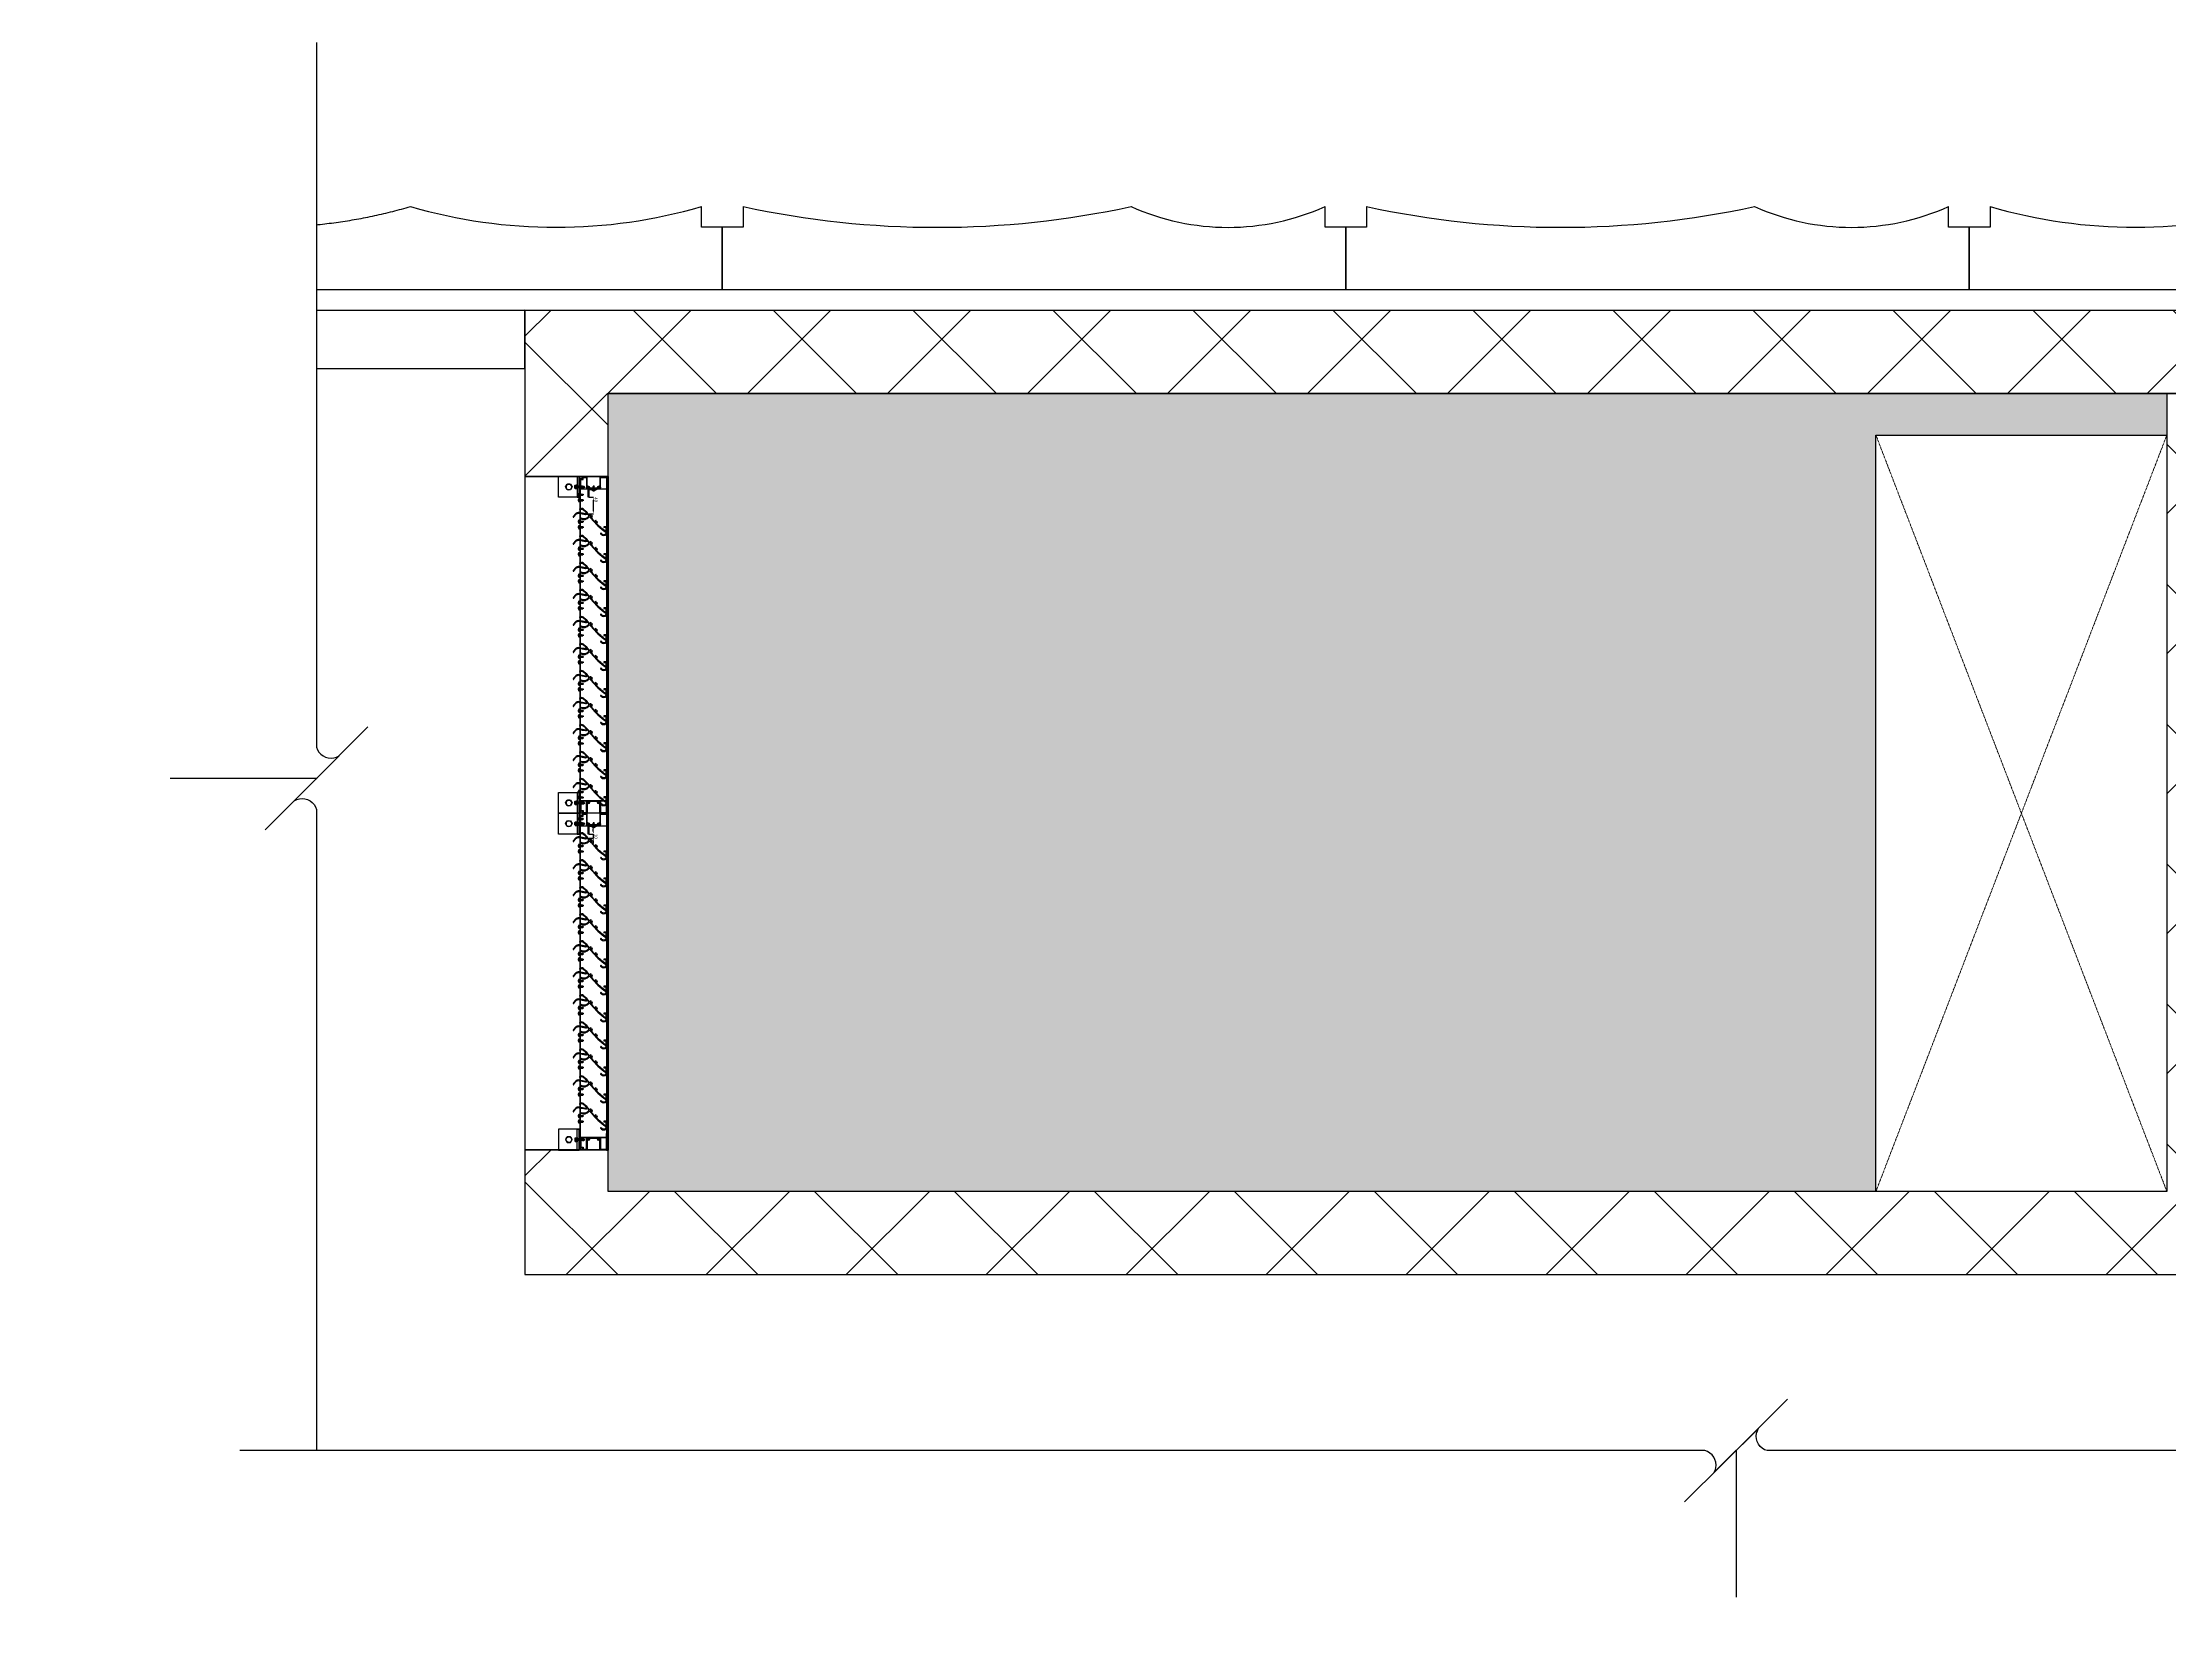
# Model space of a CAD drawing. Header units: millimetres. Extents: x -187664 to 435448, y -313239 to 299894.
# Drawn here: x 181202 to 186319, y 146272 to 150067 of the extents above; entities that cross this region are included whole.
import ezdxf
from ezdxf.xclip import XClip

# ---------------------------------------------------------------- set-up
doc = ezdxf.new("R2010")
doc.units = ezdxf.units.MM
doc.header["$XCLIPFRAME"] = 0
for name, pattern in [('( Hidden )', [0.375, 0.25, -0.125]), ('CENTER', [2, 1.25, -0.25, 0.25, -0.25]), ('HIDDEN', [0.375, 0.25, -0.125])]:
    doc.linetypes.add(name, pattern=pattern)
doc.layers.add('000 - 0_SYM_DWG_BREAKER_DEF_SUB', color=250, linetype='Continuous', plot=False)
for name, color, linetype in [('000 - 0_SYM_DWG_BREAKER_MAIN_COLOR_1', 1, 'Continuous'), ('000 - 0_SYM_DWG_BREAKER_WIPEOUT_', 250, 'Continuous'), ('000 - 0_SYM_DWG_HIDDENlINE_MAIN_COLOR_1', 1, 'Continuous'), ('000 - CONCRETE_WALL_CUT_COLOR_3', 3, 'Continuous'), ('000 - CONCRETE_WALL_HATCH_', 251, 'Continuous'), ('000 - CONCRETE_WALL_MAIN_COLOR_1', 1, 'Continuous'), ('010 - ASPG_ACCESSORIES_MAIN_COLOR_1', 1, 'Continuous'), ('010 - ASPG_ACCESSORIES_SUB_COLOR_2', 2, 'Continuous'), ('010 - ASPG_ACCESSORIES_SYMBOL_', 251, 'Continuous'), ('010 - ASPG_FASTERN_MAIN_COLOR_1', 1, 'Continuous'), ('010 - ASPG_FASTERN_SUB_COLOR_1', 2, 'Continuous'), ('010 - ASPG_FASTERN_SYMBOL_', 251, 'Continuous'), ('BOLT & SCREW', 251, 'Continuous'), ('Brace', 6, 'Continuous'), ('DIMENSION', 6, 'Continuous'), ('MULLION', 3, 'Continuous')]:
    doc.layers.add(name, color=color, linetype=linetype)
for name, color, linetype, lineweight in [('12-GRID', 1, 'CENTER', 13), ('A-GLAZ-CURT', 2, 'Continuous', 9), ('A-WALL', 5, 'Continuous', 35), ('SCREW', 8, 'Continuous', 5)]:
    doc.layers.add(name, color=color, linetype=linetype, lineweight=lineweight)
doc.dimstyles.new('ISO-25_15', dxfattribs={"dimscale": 1.2, "dimtxt": 15, "dimasz": 13, "dimexe": 1.25, "dimexo": 5, "dimtad": 1, "dimdec": 0, "dimdsep": 46, "dimtxsty": 'Standard', "dimcen": 2.5, "dimclrd": 8, "dimclre": 8, "dimclrt": 1, "dimadec": 0, "dimazin": 0, "dimtfac": 1, "dimtdec": 0, "dimtmove": 0, "dimatfit": 3, "dimfxl": 1, "dimarcsym": 0})

# ---------------------------------------------------------------- blocks, each defined once
blk = doc.blocks.new('DPA_Curved type B 1 - Curved Type B-23218298-ENT 1_ROOF LEVEL SHEET')
at = {"layer": 'A-GLAZ-CURT', "lineweight": 25}
for p, q in [((750, 0), (-750, 0)), ((750, -150), (750, 0)), ((-750, 0), (-750, -150)), ((-750, -150), (-700, -150)), ((-700, -150), (-700, -200)), ((700, -200), (700, -150)), ((700, -150), (750, -150))]:
    blk.add_line(p, q, dxfattribs=at)
for centre in [(-350, -1400), (350, -1400)]:
    blk.add_arc(centre, 1250, 73.7402, 106.2598, dxfattribs=at)
blk = doc.blocks.new('DPA_Curved type C_Left 1 - Curved Type C_Left-23224830-ENT 1_ROOF LEVEL SHEET')
at = {"layer": 'A-GLAZ-CURT', "lineweight": 25}
for p, q in [((750, 0), (-750, 0)), ((750, -150), (750, 0)), ((-750, 0), (-750, -150)), ((-750, -150), (-700, -150)), ((-700, -150), (-700, -200)), ((700, -200), (700, -150)), ((700, -150), (750, -150))]:
    blk.add_line(p, q, dxfattribs=at)
for centre, radius, start, end in [((-466.7, -717.5), 567.7, 65.7294, 114.2706), ((233.3, -2346.1), 2196.2, 77.7319, 102.2681)]:
    blk.add_arc(centre, radius, start, end, dxfattribs=at)
blk = doc.blocks.new('A$C9b78868f')
at = {"layer": '000 - CONCRETE_WALL_HATCH_'}
h = blk.add_hatch(dxfattribs=at)
h.set_pattern_fill('ANSI37', color=256, scale=1.5)
h.set_pattern_definition([(45, (0, 0), (-168.38, 168.38), []), (135, (0, 0), (-168.38, -168.38), [])])
h.paths.add_polyline_path([(-4739.7, -1649.9), (-4739.7, -3569.7), (-8489.7, -3569.7), (-8489.7, -3469.7), (-8689.7, -3469.7), (-8689.7, -3769.7), (-3289.7, -3769.7), (-3289.7, -3469.7), (-3489.7, -3469.7), (-3489.7, -3569.7), (-4539.7, -3569.7), (-4539.7, -1649.9), (-3489.7, -1649.9), (-3489.7, -1850.1), (-3290, -1850.1), (-3290, -1449.9), (-8689.7, -1449.9), (-8689.7, -1849.6), (-8489.7, -1849.6), (-8489.7, -1649.7)])
h = blk.add_hatch(dxfattribs=at)
h.set_pattern_fill('AR-SAND', color=256, scale=0.05)
h.set_pattern_definition([(37.5, (3635321.244, 586374.126), (-1.6000313, 48.94132373), [0, -38.608, 0, -43.18, 0, -41.275]), (7.5, (3635321.244, 586374.126), (44.9523283, 71.68251), [0, -20.828, 0, -34.798, 0, -13.335]), (327.5, (3635290, 586374.126), (79.099237, 0.14371847), [0, -12.7, 0, -45.72, 0, -59.69]), (317.5, (3635290, 586374.126), (76.3556452, 22.2929323), [0, -6.35, 0, -29.972, 0, -34.29])])
h.paths.add_polyline_path([(-8489.7, -3569.7), (-5439.6, -3569.7), (-5439.7, -1749.9), (-4739.7, -1749.9), (-4739.7, -1649.9), (-8489.7, -1649.9)])
at = {"layer": '000 - 0_SYM_DWG_HIDDENlINE_MAIN_COLOR_1', "linetype": 'HIDDEN', "lineweight": 9, "ltscale": 10}
for p, q in [((-5439.7, -1749.9), (-4739.7, -3569.7)), ((-4739.7, -1749.9), (-5439.7, -3569.9))]:
    blk.add_line(p, q, dxfattribs=at)
at = {"layer": '000 - CONCRETE_WALL_CUT_COLOR_3'}
blk.add_lwpolyline([(-4739.7, -1649.9), (-4739.7, -3569.7), (-8489.7, -3569.7), (-8489.7, -3469.7), (-8689.7, -3469.7), (-8689.7, -3769.7), (-3289.7, -3769.7), (-3289.7, -3469.7), (-3489.7, -3469.7), (-3489.7, -3569.7), (-4539.7, -3569.7), (-4539.7, -1649.9), (-3489.7, -1649.9), (-3489.7, -1850.1), (-3290, -1850.1), (-3290, -1449.9), (-8689.7, -1449.9), (-8689.7, -1849.6), (-8489.7, -1849.6), (-8489.7, -1649.7)], close=True, dxfattribs=at)
at = {"layer": '000 - CONCRETE_WALL_MAIN_COLOR_1'}
for points in [[(-9850.4, -1589.7), (-8689.7, -1589.7), (-8689.7, -1449.9), (-9850.4, -1449.9)], [(-5439.7, -1749.9), (-4739.7, -1749.9), (-4739.7, -3569.7), (-5439.7, -3569.7)], [(-8689.7, -3469.7), (-8489.7, -3469.7), (-8489.7, -1849.6), (-8689.7, -1849.6)]]:
    blk.add_lwpolyline(points, close=True, dxfattribs=at)
at = {"layer": 'A-GLAZ-CURT', "lineweight": 25, "rotation": 180}
for name, p in [('DPA_Curved type B 1 - Curved Type B-23218298-ENT 1_ROOF LEVEL SHEET', (-8965, -1399.9)), ('DPA_Curved type C_Left 1 - Curved Type C_Left-23224830-ENT 1_ROOF LEVEL SHEET', (-7465, -1399.9)), ('DPA_Curved type C_Left 1 - Curved Type C_Left-23224830-ENT 1_ROOF LEVEL SHEET', (-5965, -1399.9)), ('DPA_Curved type B 1 - Curved Type B-23218298-ENT 1_ROOF LEVEL SHEET', (-4465, -1399.9))]:
    blk.add_blockref(name, p, dxfattribs=at)
blk = doc.blocks.new('*U5637')
at = {"layer": '12-GRID', "color": 8, "linetype": 'CENTER'}
for p, q in [((0, -6.2), (0, 2.2)), ((-4.2, -2), (4.2, -2))]:
    blk.add_line(p, q, dxfattribs=at)
at = {"layer": 'BOLT & SCREW'}
for p, q in [((-0.6, -1.8), (-1.8, -1.6)), ((-0.6, -2.2), (-1.8, -2.4)), ((-0.5, -1.8), (-0.9, -1.6)), ((-0.5, -2.2), (-0.9, -2.4)), ((-0.2, -1.4), (-0.4, -0.2)), ((-0.2, -1.5), (-0.4, -1.1)), ((-0.2, -2.5), (-0.4, -2.9)), ((-0.2, -2.6), (-0.4, -3.8)), ((0.2, -1.4), (0.4, -0.2)), ((0.2, -1.5), (0.4, -1.1)), ((0.4, -2.9), (0.2, -2.5)), ((0.2, -2.6), (0.4, -3.8)), ((0.5, -1.8), (0.9, -1.6)), ((0.5, -2.2), (0.9, -2.4)), ((0.6, -1.8), (1.8, -1.6)), ((0.6, -2.2), (1.8, -2.4))]:
    blk.add_line(p, q, dxfattribs=at)
for points in [[(-1.8, -1.6), (-0.9, -1.6, 0.414214), (-0.4, -1.1), (-0.4, -0.2), (0.4, -0.2), (0.4, -1.1, 0.414214), (0.9, -1.6), (1.8, -1.6), (1.8, -2.4), (0.9, -2.4, 0.414214), (0.4, -2.9), (0.4, -3.8), (-0.4, -3.8), (-0.4, -2.9, 0.414214), (-0.9, -2.4), (-1.8, -2.4)], [(0.2, -2.5, -0.414214), (0.5, -2.2), (0.6, -2.2), (0.6, -1.8), (0.5, -1.8, -0.414214), (0.2, -1.5), (0.2, -1.4), (-0.2, -1.4), (-0.2, -1.5, -0.414214), (-0.5, -1.8), (-0.6, -1.8), (-0.6, -2.2), (-0.5, -2.2, -0.414214), (-0.2, -2.5), (-0.2, -2.6), (0.2, -2.6)]]:
    blk.add_lwpolyline(points, format="xyb", close=True, dxfattribs=at)
blk.add_circle((0, -2), 3.5, dxfattribs=at)
blk = doc.blocks.new('PZG35-9D5')
at = {"layer": '010 - ASPG_FASTERN_SUB_COLOR_1', "color": 8}
for p, q in [((-1.4, 0), (-1.4, -1.1)), ((1.4, 0), (1.4, -0.6)), ((-1.9, -1.4), (1.9, -0.9)), ((-1.9, -1.4), (-1.4, -1.1)), ((-1.9, -1.4), (-1.4, -1.7)), ((-1.9, -2.7), (1.9, -2.2)), ((-1.9, -2.7), (-1.4, -2.4)), ((-1.9, -2.7), (-1.4, -3)), ((-1.9, -4), (-1.4, -3.7)), ((-1.9, -4), (-1, -3.9)), ((-1.9, -4), (-1.4, -4.3)), ((-1.4, -1.1), (1.4, -0.6)), ((-1.4, -1.7), (1.4, -1.2)), ((-1.4, -1.7), (-1.4, -2.4)), ((-1.4, -2.4), (1.4, -1.9)), ((-1.4, -3), (1.4, -2.5)), ((-1.4, -3), (-1.4, -3.7)), ((-1.4, -3.7), (-0.8, -3.6)), ((-1.4, -4.3), (-1.4, -8.1)), ((-1.4, -4.3), (-1.2, -4.3)), ((0, -9.5), (-1.4, -8.1)), ((0, -9.5), (1.4, -8.1)), ((0.6, -3.3), (1.4, -3.2)), ((0.7, -3.7), (1.9, -3.5)), ((0.7, -3.9), (1.4, -3.8)), ((0.7, -4.6), (1.4, -4.5)), ((0.7, -5), (1.9, -4.8)), ((0.7, -5.2), (1.4, -5.1)), ((1.9, -0.9), (1.4, -0.6)), ((1.9, -0.9), (1.4, -1.2)), ((1.4, -1.2), (1.4, -1.9)), ((1.9, -2.2), (1.4, -1.9)), ((1.9, -2.2), (1.4, -2.5)), ((1.4, -2.5), (1.4, -3.2)), ((1.9, -3.5), (1.4, -3.2)), ((1.9, -3.5), (1.4, -3.8)), ((1.4, -3.8), (1.4, -4.5)), ((1.9, -4.8), (1.4, -4.5)), ((1.9, -4.8), (1.4, -5.1)), ((1.4, -5.1), (1.4, -8.1))]:
    blk.add_line(p, q, dxfattribs=at)
blk.add_lwpolyline([(0, -9.5), (0.7, -5.2), (0.7, -3.6, 0.417657), (0.4, -3.3, 0.108102), (-0.8, -3.6), (-1.4, -4.7)], format="xyb", dxfattribs=at)
at = {"layer": '010 - ASPG_FASTERN_SYMBOL_'}
blk.add_line((0, 3.7), (0, -10.5), dxfattribs=at)
blk = doc.blocks.new('*U4742')
at = {"layer": '010 - ASPG_FASTERN_MAIN_COLOR_1'}
blk.add_lwpolyline([(3, 1.8, 0.09906), (0.8, 2.5), (0.8, 2.3), (-0.8, 2.3), (-0.8, 2.5, 0.09906), (-3, 1.8, 0.266588), (-3.5, 1), (-3.5, 0.2, 0.414214), (-3.3, 0), (3.3, 0, 0.414214), (3.5, 0.2), (3.5, 1, 0.266588)], format="xyb", close=True, dxfattribs=at)
at = {"layer": 'SCREW'}
blk.add_blockref('PZG35-9D5', (0, 0), dxfattribs=at)
blk = doc.blocks.new('A$C2f51439c')
at = {"layer": 'DIMENSION', "color": 3}
blk.add_line((-1.7, -7), (-7, -7), dxfattribs=at)
at = {"layer": 'MULLION', "color": 251, "linetype": 'HIDDEN', "ltscale": 25, "true_color": 0x636466}
blk.add_line((23, -7), (-2, -7), dxfattribs=at)
at = {"layer": 'SCREW', "rotation": 180}
for p in [(11.4, -9), (24.8, -9)]:
    blk.add_blockref('*U4742', p, dxfattribs=at)
blk = doc.blocks.new('*U5877')
at = {"layer": 'DIMENSION', "color": 2}
blk.add_lwpolyline([(11.5, 40, 0.433659), (11.2, 39.7), (11.6, 33.9, 0.082069), (11.6, 33.8, 0.720654), (13.1, 33.9, 0.079224), (13.1, 34), (12.8, 38, -0.433659), (13.2, 38.5), (21.6, 38.5, -0.607385), (22.1, 37.5, -0.045829), (3.5, 15.7, -0.560492), (3, 15.8, 0.31786), (-0.1, 18.1, 0.953288), (-0.2, 16.6, -2.423004), (-2, 14.8, 0.952315), (-3.5, 14.7, 0.300821), (-1.4, 11.7, -0.560492), (-1.3, 11.2, -0.019425), (-10.6, 3.4, -0.552501), (-11.1, 3.5, 0.344461), (-14.3, 6.2, 0.952015), (-14.4, 4.7, -2.423186), (-16.2, 2.9, 0.952015), (-17.8, 2.7, 0.2854), (-15.8, -0.2, -0.553378), (-15.7, -0.7, 0.030674), (-30.8, -15, 0.4171), (-30.2, -24.8, 0.935553), (-29.2, -23.7, -0.43441), (-29.5, -15.8, -0.014998), (-22.3, -8.6, -0.738349), (-19.4, -10.3, 0.004917), (-22.5, -25.3, 0.263611), (-19.4, -34.6), (-14.3, -39.2, 0.125884), (-13, -39.9, 0.044275), (-12.2, -40, 1.107655), (-12.1, -38.4, -0.215596), (-13.2, -38.1), (-18.4, -33.4, -0.263611), (-21, -25.6, -0.004855), (-17.9, -10.8, 0.23396), (-18.5, -8.1, -0.24081), (-18.6, -5.2, -0.104157), (-18.5, -5.1), (-16.3, -3.2, -0.229021), (-13.6, -3.2, -0.381721), (-9, -21, 0.977382), (-7.6, -21.7, 0.361105), (-11.9, -2.6, -0.496126), (-11.8, 0.6, 0.003188), (-10.2, 1.8, -0.002827), (-8.7, 3, 0.077048), (24.5, 38.3, -0.247674), (24.7, 38.5), (26.7, 38.5, -0.044131), (27.2, 38.4, -0.125846), (29.7, 37.1, -0.098851), (30.5, 35.9, -0.205828), (30.5, 31.1, -0.115116), (27.1, 27.1, 0.822373), (28.2, 26, 0.109185), (31.9, 30.5, 0.208323), (31.9, 36.5, 0.100528), (30.7, 38.2, 0.145116), (27, 40)], format="xyb", close=True, dxfattribs=at)
blk = doc.blocks.new('*U5876')
at = {"layer": 'DIMENSION', "color": 0, "linetype": 'ByBlock', "lineweight": -2, "transparency": 16777216}
blk.add_blockref('*U5877', (0, 0), dxfattribs=at)
blk = doc.blocks.new('A$C26b03cb7')
at = {"layer": 'DIMENSION', "color": 0}
blk.add_blockref('*U5876', (74.1, 16.3), dxfattribs=at)
blk = doc.blocks.new('*D5926')
at = {"color": 8, "lineweight": -2, "transparency": 16777216}
for p, q in [((43.5, -35.6), (37, -35.6)), ((50, -45.7), (50, -34.9)), ((50, -35.6), (59.7, -35.6)), ((59.7, -45.7), (59.7, -34.9)), ((66.2, -35.6), (72.7, -35.6))]:
    blk.add_line(p, q, dxfattribs=at)
at = {"color": 8, "transparency": 16777216}
for points in [[(43.5, -34.5), (43.5, -36.6), (50, -35.6)], [(66.2, -34.5), (66.2, -36.6), (59.7, -35.6)]]:
    blk.add_solid(points, dxfattribs=at)
at = {"color": 1, "true_color": 0xff0000, "transparency": 16777216, "insert": (55.7, -29.3), "char_height": 7.5, "attachment_point": 5}
blk.add_mtext('10', dxfattribs=at)
blk = doc.blocks.new('*D5921')
at = {"color": 8, "lineweight": -2, "transparency": 16777216}
for p, q in [((50, -45.7), (50, -34.9)), ((56.5, -35.6), (83.2, -35.6)), ((89.7, -45.7), (89.7, -34.9))]:
    blk.add_line(p, q, dxfattribs=at)
at = {"color": 8, "transparency": 16777216}
for points in [[(56.5, -34.5), (56.5, -36.6), (50, -35.6)], [(83.2, -34.5), (83.2, -36.6), (89.7, -35.6)]]:
    blk.add_solid(points, dxfattribs=at)
at = {"color": 1, "true_color": 0xff0000, "transparency": 16777216, "insert": (55.7, -29.3), "char_height": 7.5, "attachment_point": 5}
blk.add_mtext('40', dxfattribs=at)
blk = doc.blocks.new('*U5678')
blk.add_wipeout([(17.63, -180), (0, -180), (0, -3.75), (-0.11, -3.43), (-0.29, -3.15), (-0.51, -2.9), (-0.78, -2.69), (-1.09, -2.54), (-1.41, -2.45), (-1.75, -2.42), (-2.08, -2.46), (-2.4, -2.56), (-2.7, -2.71), (0, 0), (2.69, 2.69), (2.39, 2.54), (2.07, 2.45), (1.73, 2.42), (1.4, 2.46), (1.08, 2.55), (0.78, 2.7), (0.52, 2.9), (0.29, 3.15), (0.12, 3.44), (0, 3.75), (0, 180), (17.63, 180), (17.63, 3.75), (17.75, 3.44), (17.92, 3.15), (18.14, 2.9), (18.41, 2.7), (18.71, 2.55), (19.03, 2.46), (19.36, 2.42), (19.69, 2.45), (20.01, 2.54), (20.31, 2.69), (17.63, 0), (14.92, -2.71), (15.22, -2.56), (15.55, -2.46), (15.88, -2.42), (16.22, -2.45), (16.54, -2.54), (16.84, -2.69), (17.11, -2.9), (17.34, -3.15), (17.51, -3.43), (17.63, -3.75)]).dxf.layer = '000 - 0_SYM_DWG_BREAKER_WIPEOUT_'
at = {"layer": '000 - 0_SYM_DWG_BREAKER_DEF_SUB'}
blk.add_line((0, 0), (17.63, 0), dxfattribs=at)
at = {"layer": '000 - 0_SYM_DWG_BREAKER_MAIN_COLOR_1', "color": 0, "linetype": 'ByBlock', "lineweight": -2}
blk.add_line((-6.18, -6.2), (6.18, 6.2), dxfattribs=at)
blk.add_lwpolyline([(0, -180), (0, -3.75), (-0.11, -3.43), (-0.29, -3.15), (-0.51, -2.9), (-0.78, -2.69), (-1.09, -2.54), (-1.41, -2.45), (-1.75, -2.42), (-2.08, -2.46), (-2.4, -2.56), (-2.7, -2.71), (0, 0), (2.69, 2.69), (2.39, 2.54), (2.07, 2.45), (1.73, 2.42), (1.4, 2.46), (1.08, 2.55), (0.78, 2.7), (0.52, 2.9), (0.29, 3.15), (0.12, 3.44), (0, 3.75), (0, 180)], dxfattribs=at)
at = {"layer": '000 - 0_SYM_DWG_BREAKER_MAIN_COLOR_1', "color": 1, "linetype": 'ByBlock', "lineweight": -2}
blk.add_point((0, 0), dxfattribs=at)
blk = doc.blocks.new('*U5713')
blk.add_wipeout([(17.63, -88.53), (0, -88.53), (0, -3.75), (-0.11, -3.43), (-0.29, -3.15), (-0.51, -2.9), (-0.78, -2.69), (-1.09, -2.54), (-1.41, -2.45), (-1.75, -2.42), (-2.08, -2.46), (-2.4, -2.56), (-2.7, -2.71), (0, 0), (2.69, 2.69), (2.39, 2.54), (2.07, 2.45), (1.73, 2.42), (1.4, 2.46), (1.08, 2.55), (0.78, 2.7), (0.52, 2.9), (0.29, 3.15), (0.12, 3.44), (0, 3.75), (0, 80.88), (17.63, 80.88), (17.63, 3.75), (17.75, 3.44), (17.92, 3.15), (18.14, 2.9), (18.41, 2.7), (18.71, 2.55), (19.03, 2.46), (19.36, 2.42), (19.69, 2.45), (20.01, 2.54), (20.31, 2.69), (17.63, 0), (14.92, -2.71), (15.22, -2.56), (15.55, -2.46), (15.88, -2.42), (16.22, -2.45), (16.54, -2.54), (16.84, -2.69), (17.11, -2.9), (17.34, -3.15), (17.51, -3.43), (17.63, -3.75)]).dxf.layer = '000 - 0_SYM_DWG_BREAKER_WIPEOUT_'
at = {"layer": '000 - 0_SYM_DWG_BREAKER_DEF_SUB'}
blk.add_line((0, 0), (17.63, 0), dxfattribs=at)
at = {"layer": '000 - 0_SYM_DWG_BREAKER_MAIN_COLOR_1', "color": 0, "linetype": 'ByBlock', "lineweight": -2}
blk.add_line((-6.18, -6.2), (6.18, 6.2), dxfattribs=at)
blk.add_lwpolyline([(0, -88.53), (0, -3.75), (-0.11, -3.43), (-0.29, -3.15), (-0.51, -2.9), (-0.78, -2.69), (-1.09, -2.54), (-1.41, -2.45), (-1.75, -2.42), (-2.08, -2.46), (-2.4, -2.56), (-2.7, -2.71), (0, 0), (2.69, 2.69), (2.39, 2.54), (2.07, 2.45), (1.73, 2.42), (1.4, 2.46), (1.08, 2.55), (0.78, 2.7), (0.52, 2.9), (0.29, 3.15), (0.12, 3.44), (0, 3.75), (0, 80.88)], dxfattribs=at)
at = {"layer": '000 - 0_SYM_DWG_BREAKER_MAIN_COLOR_1', "color": 1, "linetype": 'ByBlock', "lineweight": -2}
blk.add_point((0, 0), dxfattribs=at)
blk = doc.blocks.new('*U5770')
at = {"layer": '010 - ASPG_ACCESSORIES_SUB_COLOR_2'}
for p, q in [((-2.1, -1.5), (-2.1, 0)), ((2.1, -1), (2.1, 0)), ((-2.7, -1.9), (2.7, -1.4)), ((-2.7, -1.9), (-2.1, -1.5)), ((-2.7, -1.9), (-2.1, -2.3)), ((-2.7, -3.7), (2.7, -3.2)), ((-2.7, -3.7), (-2.1, -3.3)), ((-2.7, -3.7), (-2.1, -4.1)), ((-2.7, -5.5), (2.7, -5)), ((-2.7, -5.5), (2.7, -5)), ((-2.7, -5.5), (-2.1, -5.1)), ((-2.7, -5.5), (-2.1, -5.1)), ((-2.7, -5.5), (-2.1, -5.9)), ((-2.7, -5.5), (-2.1, -5.9)), ((-2.7, -7.3), (2.7, -6.8)), ((-2.7, -7.3), (-2.1, -6.9)), ((-2.7, -7.3), (-2.1, -7.7)), ((-2.7, -9.1), (-2.1, -8.7)), ((-2.7, -9.1), (-1.6, -9)), ((-2.7, -9.1), (-2.1, -9.5)), ((-2.7, -10.9), (-2.1, -10.5)), ((-2.7, -10.9), (-1.8, -10.8)), ((-2.7, -10.9), (-2.1, -11.3)), ((-2.1, -1.5), (2.1, -1)), ((-2.1, -2.3), (2.1, -1.8)), ((-2.1, -3.3), (-2.1, -2.3)), ((-2.1, -3.3), (2.1, -2.8)), ((-2.1, -4.1), (2.1, -3.6)), ((-2.1, -5.1), (-2.1, -4.1)), ((-2.1, -5.1), (2.1, -4.6)), ((-2.1, -5.1), (2.1, -4.6)), ((-2.1, -5.9), (2.1, -5.4)), ((-2.1, -5.9), (2.1, -5.4)), ((-2.1, -6.9), (-2.1, -5.9)), ((-2.1, -6.9), (-2.1, -5.9)), ((-2.1, -6.9), (2.1, -6.4)), ((-2.1, -7.7), (2.1, -7.2)), ((-2.1, -8.7), (-2.1, -7.7)), ((-2.1, -8.7), (-1.1, -8.6)), ((-2.1, -9.5), (-1.6, -9.4)), ((-2.1, -10.5), (-2.1, -9.5)), ((-2.1, -10.5), (-1.8, -10.5)), ((-2.1, -11.3), (-1.9, -11.2)), ((-2.1, -12.4), (-2.1, -11.3)), ((-2.1, -12.4), (-2.1, -15.6)), ((0, -17.2), (-2.1, -15.6)), ((0, -17.2), (2.1, -15.6)), ((0.4, -8.4), (2.1, -8.2)), ((0.7, -8.8), (2.7, -8.6)), ((0.7, -9.1), (2.1, -9)), ((0.7, -10.2), (2.1, -10)), ((0.7, -10.6), (2.7, -10.4)), ((0.7, -10.9), (2.1, -10.8)), ((2.7, -1.4), (2.1, -1)), ((2.7, -1.4), (2.1, -1.8)), ((2.1, -2.8), (2.1, -1.8)), ((2.7, -3.2), (2.1, -2.8)), ((2.7, -3.2), (2.1, -3.6)), ((2.1, -4.6), (2.1, -3.6)), ((2.7, -5), (2.1, -4.6)), ((2.7, -5), (2.1, -4.6)), ((2.7, -5), (2.1, -5.4)), ((2.7, -5), (2.1, -5.4)), ((2.1, -6.4), (2.1, -5.4)), ((2.1, -6.4), (2.1, -5.4)), ((2.7, -6.8), (2.1, -6.4)), ((2.7, -6.8), (2.1, -7.2)), ((2.1, -8.2), (2.1, -7.2)), ((2.7, -8.6), (2.1, -8.2)), ((2.7, -8.6), (2.1, -9)), ((2.1, -10), (2.1, -9)), ((2.7, -10.4), (2.1, -10)), ((2.7, -10.4), (2.1, -10.8)), ((2.1, -10.8), (2.1, -15.6))]:
    blk.add_line(p, q, dxfattribs=at)
blk.add_lwpolyline([(0, -17.2), (0.7, -11.5), (0.7, -8.7, 0.417657), (0.4, -8.4, 0.070993), (-1.5, -8.7), (-2.1, -12.4)], format="xyb", dxfattribs=at)
at = {"layer": '010 - ASPG_ACCESSORIES_SYMBOL_', "linetype": 'CENTER'}
blk.add_line((0, 6.1), (0, -18.2), dxfattribs=at)
at = {"layer": '010 - ASPG_FASTERN_MAIN_COLOR_1'}
for p, q in [((-5.5, 0.5), (-5.5, 0)), ((5.5, 0), (-5.5, 0)), ((-5.2, 0.9), (-4.2, 1.2)), ((5.2, 0.9), (-5.2, 0.9)), ((-4.2, 5), (-4.2, 1.2)), ((4.2, 1.2), (-4.2, 1.2)), ((3.1, 5.5), (-3.1, 5.5)), ((-2.6, 0.9), (-2.1, 1.2)), ((-2.1, 5), (-2.1, 1.2)), ((2.1, 5), (2.1, 1.2)), ((2.4, 0.9), (2.1, 1.2)), ((4.2, 5), (4.2, 1.2)), ((5.2, 0.9), (4.2, 1.2)), ((5.5, 0.5), (5.5, 0))]:
    blk.add_line(p, q, dxfattribs=at)
for centre, radius, start, end in [((-5.2, 0.5), 0.3, 90, 180), ((-3.1, 3.9), 1.56, 48.0171, 131.9829), ((0, -0.2), 5.63, 68.2799, 111.7201), ((3.1, 3.9), 1.56, 48.0171, 131.9829), ((5.2, 0.5), 0.3, 0, 90)]:
    blk.add_arc(centre, radius, start, end, dxfattribs=at)
blk = doc.blocks.new('*U5772')
blk.add_wipeout([(-50, -25), (0, -25), (0, 25), (-50, 25)])
at = {"layer": '010 - ASPG_ACCESSORIES_MAIN_COLOR_1'}
for points in [[(-50, -25), (0, -25), (0, 25), (-50, 25)], [(-17.1, 0), (-21.1, 6.8), (-28.9, 6.8), (-32.9, 0), (-28.9, -6.8), (-21.1, -6.8)], [(0, -25), (-5, -25), (-5, 25), (0, 25)]]:
    blk.add_lwpolyline(points, close=True, dxfattribs=at)
blk.add_circle((-25, 0), 6.8, dxfattribs=at)
at = {"rotation": 90.00000000000001}
blk.add_blockref('*U5770', (-5, 0), dxfattribs=at)
blk = doc.blocks.new('*U5923')
at = {"layer": 'DIMENSION', "color": 3}
for p, q in [((0, 0), (40, 0)), ((0, 0), (810.3, 0)), ((810.3, 0), (770.3, 0)), ((810.3, -2.3), (810.3, 0)), ((810.3, -2.3), (810.3, 0)), ((810.3, -2.3), (810.3, 0)), ((810.3, -2.3), (810.3, 0)), ((810.3, -2.3), (810.3, 0)), ((810.3, -2.3), (810.3, 0)), ((0, -2.3), (0, 0)), ((0, -2.3), (0, 0)), ((0, -2.3), (0, 0)), ((0, -19.7), (0, -67.3)), ((0, -19.7), (0, -67.3)), ((27.1, -2), (772.7, -2)), ((27.1, -4), (772.7, -4)), ((30, -66.5), (30, -4)), ((780.3, -65.6), (780.3, -4)), ((810.3, -19.7), (810.3, -67.3)), ((810.3, -19.7), (810.3, -67.3)), ((810.3, -19.7), (810.3, -67.3)), ((810.3, -19.7), (810.3, -67.3)), ((810.3, -19.7), (810.3, -67.3)), ((5, -67.3), (805.3, -67.3)), ((805, -67.3), (810.3, -67.3))]:
    blk.add_line(p, q, dxfattribs=at)
at = {"layer": 'DIMENSION'}
for p, q in [((810.3, -2.3), (810.3, 0)), ((810.3, -2.3), (810.3, 0)), ((810.3, -2.3), (810.3, 0)), ((810.3, -2.3), (810.3, 0)), ((810.3, -2.3), (810.3, 0)), ((810.3, -2.3), (810.3, 0)), ((810.3, -2.3), (810.3, 0)), ((810.3, -2.3), (810.3, 0)), ((810.3, -2.3), (810.3, 0)), ((810.3, -2.3), (810.3, 0)), ((810.3, -2.3), (810.3, 0)), ((0, -2.3), (0, 0)), ((0, -2.3), (0, 0)), ((0, -2.3), (0, 0)), ((0, -2.3), (0, 0)), ((0, -4.3), (0, -2)), ((0, -4.3), (0, -2)), ((810.3, -4.3), (810.3, -2))]:
    blk.add_line(p, q, dxfattribs=at)
at = {"layer": 'DIMENSION', "color": 251, "linetype": '( Hidden )', "ltscale": 5, "true_color": 0x636466}
blk.add_line((770.3, -2), (40, -2), dxfattribs=at)
at = {"layer": 'DIMENSION', "color": 3}
for points in [[(2, -18), (2, -4), (39.7, -4, 0.414214), (40, -3.7), (40, -2.3, 0.414214), (39.7, -2), (0.3, -2, 0.414214), (0, -2.3), (0, -19.7, 0.414214), (0.3, -20), (22.6, -20, -0.52173), (23, -20.7, 0.079342), (22.8, -21.7, 1), (24.3, -21.8, -2.296346), (26.2, -23.7, 1), (26.3, -25.2, 0.079342), (27.3, -25, -0.52173), (28, -25.4), (28, -28.7), (28.5, -29.2), (28, -29.7), (28, -40.6), (28.5, -41.1), (28, -41.6), (28, -44.9, -0.52173), (27.3, -45.3, 0.079342), (26.3, -45.1, 1), (26.2, -46.6, -2.296346), (24.3, -48.5, 1), (22.8, -48.6, 0.079342), (23, -49.6, -0.52173), (22.6, -50.3), (0.3, -50.3, 0.414214), (0, -50.6), (0, -62, 0.414214), (0.3, -62.3), (5, -62.3), (5, -67, 0.414214), (5.3, -67.3), (30, -67.3), (30, -65.6, 0.414214), (29.7, -65.3), (7.3, -65.3, -0.414214), (7, -65), (7, -60.3), (2.3, -60.3, -0.414214), (2, -60), (2, -52.6, -0.414214), (2.3, -52.3), (29.7, -52.3, 0.414214), (30, -52), (30, -28.7), (30, -18.3, 0.414214), (29.7, -18)], [(808.3, -18), (808.3, -4), (770.6, -4, -0.414214), (770.3, -3.7), (770.3, -2.3, -0.414214), (770.6, -2), (810, -2, -0.414214), (810.3, -2.3), (810.3, -19.7, -0.414214), (810, -20), (787.7, -20, 0.52173), (787.3, -20.7, -0.079342), (787.5, -21.7, -1), (786, -21.8, 2.296346), (784.1, -23.7, -1), (784, -25.2, -0.079342), (783, -25, 0.52173), (782.3, -25.4), (782.3, -28.7), (781.8, -29.2), (782.3, -29.7), (782.3, -40.6), (781.8, -41.1), (782.3, -41.6), (782.3, -44.9, 0.52173), (783, -45.3, -0.079342), (784, -45.1, -1), (784.1, -46.6, 2.296346), (786, -48.5, -1), (787.5, -48.6, -0.079342), (787.3, -49.6, 0.52173), (787.7, -50.3), (810, -50.3, -0.414214), (810.3, -50.6), (810.3, -62, -0.414214), (810, -62.3), (805.3, -62.3), (805.3, -67, -0.414214), (805, -67.3), (780.3, -67.3), (780.3, -65.6, -0.414214), (780.6, -65.3), (803, -65.3, 0.414214), (803.3, -65), (803.3, -60.3), (808, -60.3, 0.414214), (808.3, -60), (808.3, -52.6, 0.414214), (808, -52.3), (780.6, -52.3, -0.414214), (780.3, -52), (780.3, -28.7), (780.3, -18.3, -0.414214), (780.6, -18)]]:
    blk.add_lwpolyline(points, format="xyb", close=True, dxfattribs=at)
blk.add_lwpolyline([(30, -4), (780.3, -4), (780.3, -67.3), (30, -67.3)], close=True, dxfattribs=at)
at = {"layer": 'DIMENSION', "color": 1}
blk.add_lwpolyline([(50, -48.2), (30, -48.2), (30, -28.2), (32, -28.2), (32, -46.2), (50, -46.2)], close=True, dxfattribs=at)
for name, p in [('A$C26b03cb7', (5.3, -60.3)), ('A$C26b03cb7', (70.3, -60.3)), ('A$C26b03cb7', (135.3, -60.3)), ('A$C26b03cb7', (200.3, -60.3)), ('A$C26b03cb7', (265.3, -60.3)), ('A$C26b03cb7', (330.3, -60.3)), ('A$C26b03cb7', (395.3, -60.3)), ('A$C26b03cb7', (460.3, -60.3)), ('A$C26b03cb7', (525.3, -60.3)), ('A$C26b03cb7', (590.3, -60.3)), ('A$C26b03cb7', (655.3, -60.3)), ('A$C2f51439c', (1.9, -60.3)), ('A$C2f51439c', (66.9, -60.3)), ('A$C2f51439c', (131.9, -60.3)), ('A$C2f51439c', (196.9, -60.3)), ('A$C2f51439c', (261.9, -60.3)), ('A$C2f51439c', (326.9, -60.3)), ('A$C2f51439c', (391.9, -60.3)), ('A$C2f51439c', (456.9, -60.3)), ('A$C2f51439c', (521.9, -60.3)), ('A$C2f51439c', (586.9, -60.3)), ('A$C2f51439c', (651.9, -60.3)), ('A$C2f51439c', (716.9, -60.3))]:
    blk.add_blockref(name, p)
at = {"layer": 'Brace', "rotation": 179.999999999989}
for p in [(26.2, -23.8), (26.2, -50.5), (784.1, -23.8), (784.1, -50.5)]:
    blk.add_blockref('*U5637', p, dxfattribs=at)
at = {"layer": 'SCREW', "xscale": -1, "rotation": 269.9999999999998}
blk.add_blockref('*U4742', (32, -34.7), dxfattribs=at)
dim = blk.add_linear_dim(base=(59.7, -35.6), p1=(50, -48.2), p2=(59.7, -48.2), dimstyle='ISO-25_15', override={"dimscale": 0.5, "dimgap": 5, "dimclrt": 1, "dimtmove": 1})
dim.commit()
dim.dimension.update_dxf_attribs({"geometry": '*D5926', "text_midpoint": (55.7, -35.6), "dimtype": 160})
blk = doc.blocks.new('*U5918')
at = {"layer": 'DIMENSION', "color": 3}
for p, q in [((0, 0), (40, 0)), ((0, 0), (810.3, 0)), ((810.3, 0), (770.3, 0)), ((810.3, -2.3), (810.3, 0)), ((810.3, -2.3), (810.3, 0)), ((810.3, -2.3), (810.3, 0)), ((810.3, -2.3), (810.3, 0)), ((810.3, -2.3), (810.3, 0)), ((810.3, -2.3), (810.3, 0)), ((0, -2.3), (0, 0)), ((0, -2.3), (0, 0)), ((0, -2.3), (0, 0)), ((0, -19.7), (0, -67.3)), ((0, -19.7), (0, -67.3)), ((27.1, -2), (772.7, -2)), ((27.1, -4), (772.7, -4)), ((30, -66.5), (30, -4)), ((780.3, -65.6), (780.3, -4)), ((810.3, -19.7), (810.3, -67.3)), ((810.3, -19.7), (810.3, -67.3)), ((810.3, -19.7), (810.3, -67.3)), ((810.3, -19.7), (810.3, -67.3)), ((810.3, -19.7), (810.3, -67.3)), ((5, -67.3), (805.3, -67.3)), ((805, -67.3), (810.3, -67.3))]:
    blk.add_line(p, q, dxfattribs=at)
at = {"layer": 'DIMENSION'}
for p, q in [((810.3, -2.3), (810.3, 0)), ((810.3, -2.3), (810.3, 0)), ((810.3, -2.3), (810.3, 0)), ((810.3, -2.3), (810.3, 0)), ((810.3, -2.3), (810.3, 0)), ((810.3, -2.3), (810.3, 0)), ((810.3, -2.3), (810.3, 0)), ((810.3, -2.3), (810.3, 0)), ((810.3, -2.3), (810.3, 0)), ((810.3, -2.3), (810.3, 0)), ((810.3, -2.3), (810.3, 0)), ((0, -2.3), (0, 0)), ((0, -2.3), (0, 0)), ((0, -2.3), (0, 0)), ((0, -2.3), (0, 0)), ((0, -4.3), (0, -2)), ((0, -4.3), (0, -2)), ((810.3, -4.3), (810.3, -2))]:
    blk.add_line(p, q, dxfattribs=at)
at = {"layer": 'DIMENSION', "color": 251, "linetype": '( Hidden )', "ltscale": 5, "true_color": 0x636466}
blk.add_line((770.3, -2), (40, -2), dxfattribs=at)
at = {"layer": 'DIMENSION', "color": 3}
for points in [[(2, -18), (2, -4), (39.7, -4, 0.414214), (40, -3.7), (40, -2.3, 0.414214), (39.7, -2), (0.3, -2, 0.414214), (0, -2.3), (0, -19.7, 0.414214), (0.3, -20), (22.6, -20, -0.52173), (23, -20.7, 0.079342), (22.8, -21.7, 1), (24.3, -21.8, -2.296346), (26.2, -23.7, 1), (26.3, -25.2, 0.079342), (27.3, -25, -0.52173), (28, -25.4), (28, -28.7), (28.5, -29.2), (28, -29.7), (28, -40.6), (28.5, -41.1), (28, -41.6), (28, -44.9, -0.52173), (27.3, -45.3, 0.079342), (26.3, -45.1, 1), (26.2, -46.6, -2.296346), (24.3, -48.5, 1), (22.8, -48.6, 0.079342), (23, -49.6, -0.52173), (22.6, -50.3), (0.3, -50.3, 0.414214), (0, -50.6), (0, -62, 0.414214), (0.3, -62.3), (5, -62.3), (5, -67, 0.414214), (5.3, -67.3), (30, -67.3), (30, -65.6, 0.414214), (29.7, -65.3), (7.3, -65.3, -0.414214), (7, -65), (7, -60.3), (2.3, -60.3, -0.414214), (2, -60), (2, -52.6, -0.414214), (2.3, -52.3), (29.7, -52.3, 0.414214), (30, -52), (30, -28.7), (30, -18.3, 0.414214), (29.7, -18)], [(808.3, -18), (808.3, -4), (770.6, -4, -0.414214), (770.3, -3.7), (770.3, -2.3, -0.414214), (770.6, -2), (810, -2, -0.414214), (810.3, -2.3), (810.3, -19.7, -0.414214), (810, -20), (787.7, -20, 0.52173), (787.3, -20.7, -0.079342), (787.5, -21.7, -1), (786, -21.8, 2.296346), (784.1, -23.7, -1), (784, -25.2, -0.079342), (783, -25, 0.52173), (782.3, -25.4), (782.3, -28.7), (781.8, -29.2), (782.3, -29.7), (782.3, -40.6), (781.8, -41.1), (782.3, -41.6), (782.3, -44.9, 0.52173), (783, -45.3, -0.079342), (784, -45.1, -1), (784.1, -46.6, 2.296346), (786, -48.5, -1), (787.5, -48.6, -0.079342), (787.3, -49.6, 0.52173), (787.7, -50.3), (810, -50.3, -0.414214), (810.3, -50.6), (810.3, -62, -0.414214), (810, -62.3), (805.3, -62.3), (805.3, -67, -0.414214), (805, -67.3), (780.3, -67.3), (780.3, -65.6, -0.414214), (780.6, -65.3), (803, -65.3, 0.414214), (803.3, -65), (803.3, -60.3), (808, -60.3, 0.414214), (808.3, -60), (808.3, -52.6, 0.414214), (808, -52.3), (780.6, -52.3, -0.414214), (780.3, -52), (780.3, -28.7), (780.3, -18.3, -0.414214), (780.6, -18)]]:
    blk.add_lwpolyline(points, format="xyb", close=True, dxfattribs=at)
blk.add_lwpolyline([(30, -4), (780.3, -4), (780.3, -67.3), (30, -67.3)], close=True, dxfattribs=at)
at = {"layer": 'DIMENSION', "color": 1}
blk.add_lwpolyline([(50, -48.2), (30, -48.2), (30, -28.2), (32, -28.2), (32, -46.2), (50, -46.2)], close=True, dxfattribs=at)
for name, p in [('A$C26b03cb7', (35.3, -60.3)), ('A$C26b03cb7', (100.3, -60.3)), ('A$C26b03cb7', (165.3, -60.3)), ('A$C26b03cb7', (230.3, -60.3)), ('A$C26b03cb7', (295.3, -60.3)), ('A$C26b03cb7', (360.3, -60.3)), ('A$C26b03cb7', (425.3, -60.3)), ('A$C26b03cb7', (490.3, -60.3)), ('A$C26b03cb7', (555.3, -60.3)), ('A$C26b03cb7', (620.3, -60.3)), ('A$C26b03cb7', (685.3, -60.3)), ('A$C2f51439c', (32.2, -60.3)), ('A$C2f51439c', (97.2, -60.3)), ('A$C2f51439c', (162.2, -60.3)), ('A$C2f51439c', (227.2, -60.3)), ('A$C2f51439c', (292.2, -60.3)), ('A$C2f51439c', (357.2, -60.3)), ('A$C2f51439c', (422.2, -60.3)), ('A$C2f51439c', (487.2, -60.3)), ('A$C2f51439c', (552.2, -60.3)), ('A$C2f51439c', (617.2, -60.3)), ('A$C2f51439c', (682.2, -60.3)), ('A$C2f51439c', (747.2, -60.3))]:
    blk.add_blockref(name, p)
at = {"layer": 'Brace', "rotation": 179.999999999989}
for p in [(26.2, -23.8), (26.2, -50.5), (784.1, -23.8), (784.1, -50.5)]:
    blk.add_blockref('*U5637', p, dxfattribs=at)
at = {"layer": 'SCREW', "xscale": -1, "rotation": 269.9999999999998}
blk.add_blockref('*U4742', (32, -34.7), dxfattribs=at)
dim = blk.add_linear_dim(base=(89.7, -35.6), p1=(50, -48.2), p2=(89.7, -48.2), dimstyle='ISO-25_15', override={"dimscale": 0.5, "dimgap": 5, "dimclrt": 1, "dimtmove": 1})
dim.commit()
dim.dimension.update_dxf_attribs({"geometry": '*D5921', "text_midpoint": (55.7, -35.6), "dimtype": 160})
blk = doc.blocks.new('W-1-PP18-ST-ENT1_20260614-135658_LOPF_ASPG')
at = {"rotation": 270}
for name, p in [('*U5918', (-8489.7, -1849.6)), ('*U5923', (-8489.7, -2659.9))]:
    blk.add_blockref(name, p, dxfattribs=at)

msp = doc.modelspace()

# ---------------------------------------------------------------- linework, layer by layer
at = {"layer": 'A-WALL', "color": 250, "lineweight": 35}
for p, q in [((182362.78, 149422.379), (187562.78, 149422.282)), ((182562.78, 149222.375), (187562.78, 149222.282))]:
    msp.add_line(p, q, dxfattribs=at)

# ---------------------------------------------------------------- block references
at = {"color": 6, "xscale": -1, "rotation": 180}
for p in [(182493.51, 148997.485), (182493.48, 148237.185)]:
    msp.add_blockref('*U5772', p, dxfattribs=at)
at = {"color": 6, "xscale": -1, "yscale": -1, "rotation": 180}
msp.add_blockref('*U5772', (182493.51, 147426.885), dxfattribs=at)

# ---------------------------------------------------------------- next in the draw order: block references
at = {"color": 6, "xscale": -1, "rotation": 180}
msp.add_blockref('*U5772', (182493.48, 148187.185), dxfattribs=at)

# ---------------------------------------------------------------- next in the draw order: block references
at = {"color": 6}
msp.add_blockref('W-1-PP18-ST-ENT1_20260614-135658_LOPF_ASPG', (191052.502, 150872.073), dxfattribs=at)
ref = msp.add_blockref('A$C9b78868f', (191052.502, 150872.073), dxfattribs=at)
XClip(ref).set_block_clipping_path([(-9241.0912211278, -4243.4430089449), (-2310.8354784633, -958.2846641127)])

# ---------------------------------------------------------------- next in the draw order: block references
at = {"color": 3, "xscale": -20, "yscale": -20, "zscale": 20}
msp.add_blockref('*U5713', (181861.411, 148296.207), dxfattribs=at)

# ---------------------------------------------------------------- next in the draw order: block references
at = {"color": 3, "xscale": -20, "yscale": 20, "zscale": 20, "rotation": 90}
msp.add_blockref('*U5678', (185276.539, 146678.63), dxfattribs=at)

doc.saveas('drawing.dxf')
